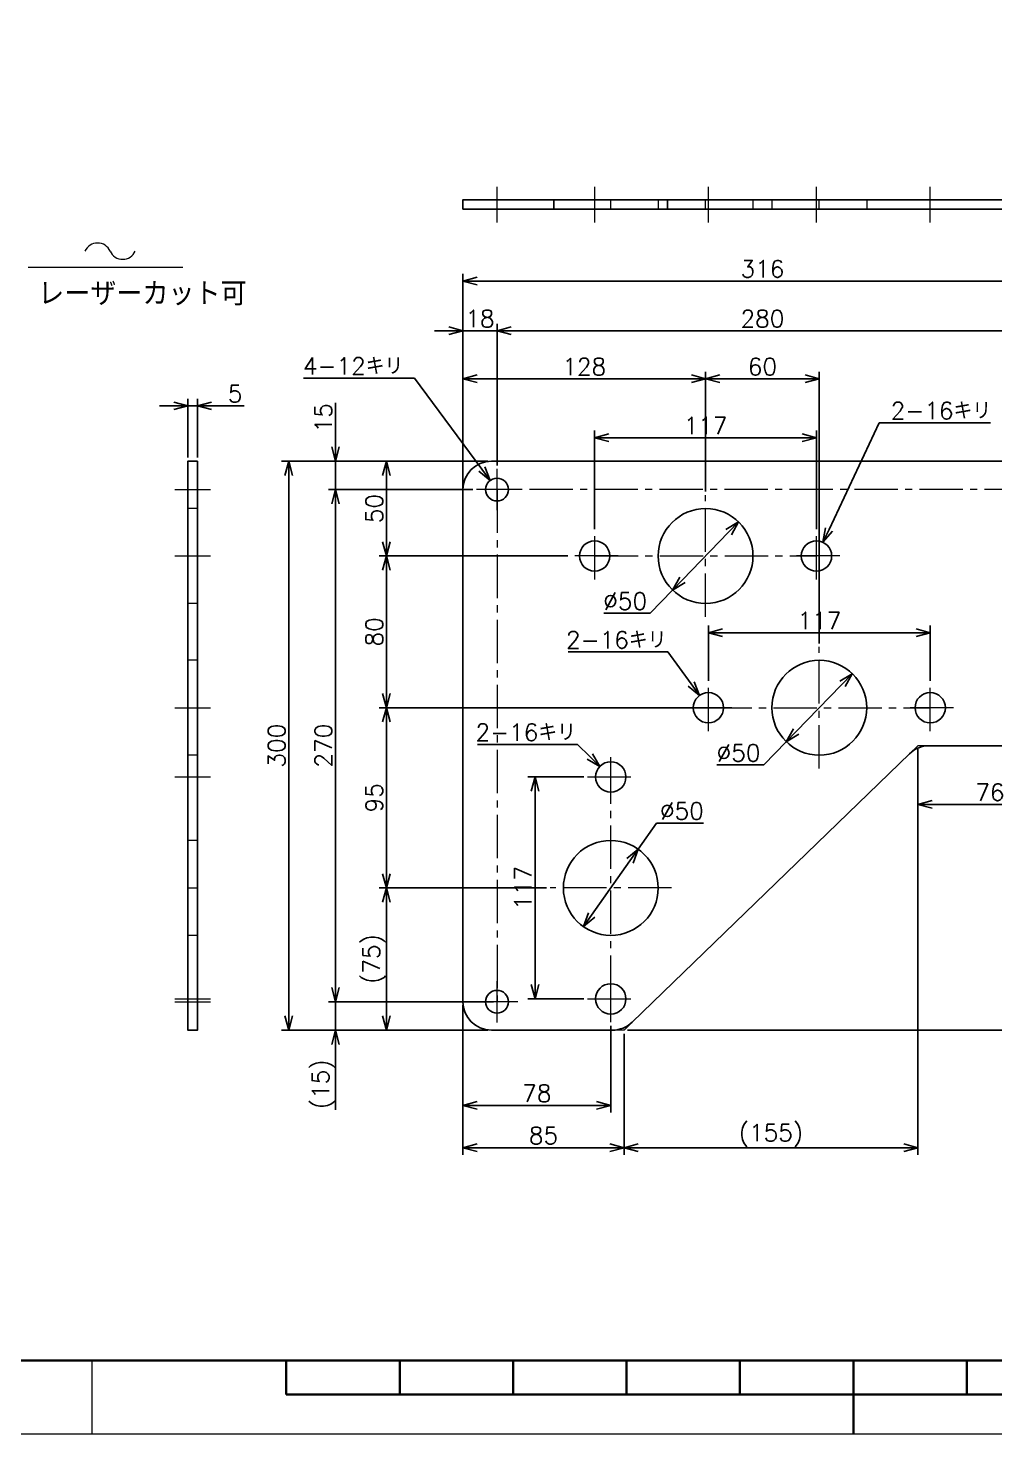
# Model space of a CAD drawing. Header units: millimetres. Extents: x 0 to 2485, y -14 to 1749.
# Drawn here: x 846 to 1356, y 0 to 741 of the extents above; entities that cross this region are included whole.
import ezdxf
from ezdxf import colors
from ezdxf.entities.mleader import LeaderData, LeaderLine
from ezdxf.enums import TextEntityAlignment as Align
from ezdxf.math import Vec2, Vec3

# ---------------------------------------------------------------- set-up
doc = ezdxf.new("R2010")
doc.units = ezdxf.units.MM
doc.header["$LTSCALE"] = 1.2
doc.header["$PDMODE"] = 99
doc.header["$PDSIZE"] = 1
doc.linetypes.add('CENTER2', pattern=[28.575, 19.05, -3.175, 3.175, -3.175])
doc.linetypes.add('HIDDEN', pattern=[9.525, 6.35, -3.175])
for name, color, linetype, lineweight in [('04_HIDDEN', 2, 'HIDDEN', 13), ('05_CENTER', 4, 'CENTER2', 13), ('08_DIM', 3, 'Continuous', 13), ('90_FRAME', 5, 'Continuous', 35)]:
    doc.layers.add(name, color=color, linetype=linetype, lineweight=lineweight)
doc.layers.add('10_DRAFT', color=8, linetype='Continuous', lineweight=0, plot=False)
doc.layers.add('91_BLANK', color=5, linetype='Continuous', lineweight=0, plot=False)
doc.styles.add('KSS_TXT', font='txt.shx', dxfattribs={"bigfont": 'extfont2.shx'})
doc.styles.get("Standard").update_dxf_attribs({"font": 'txt.shx', "bigfont": 'extfont2.shx'})
doc.dimstyles.new('KSS_DIM', dxfattribs={"dimscale": 3, "dimtxt": 3, "dimasz": 2.5, "dimexe": 1.25, "dimexo": 0.625, "dimtad": 1, "dimdsep": 46, "dimtxsty": 'KSS_TXT', "dimblk": 'OPEN30', "dimcen": 0, "dimazin": 2, "dimtfac": 0.75, "dimtmove": 0, "dimatfit": 3, "dimldrblk": 'OPEN30', "dimfxl": 1.25, "dimtolj": 1, "dimarcsym": 0})
doc.dimstyles.new('KSS_DIM$3', dxfattribs={"dimscale": 3, "dimtxt": 3, "dimasz": 2.5, "dimexe": 1.25, "dimexo": 0.625, "dimtad": 1, "dimtih": 1, "dimtoh": 1, "dimdsep": 46, "dimtxsty": 'KSS_TXT', "dimblk": 'OPEN30', "dimcen": 0, "dimazin": 2, "dimtfac": 0.75, "dimtofl": 0, "dimtmove": 0, "dimatfit": 3, "dimldrblk": 'OPEN30', "dimfxl": 1.25, "dimtolj": 1, "dimarcsym": 0})

# ---------------------------------------------------------------- blocks, each defined once
blk = doc.blocks.new('AM_BALLOON1')
at = {"transparency": 16777216}
blk.add_circle((0, 0), 5, dxfattribs=at)
blk.add_attdef('B_NUMBER', text='', height=3, dxfattribs=at).set_placement((0, 0), align=Align.MIDDLE_CENTER)
blk = doc.blocks.new('_OPEN')
at = {"color": 0, "linetype": 'ByBlock'}
for p, q in [((-1, 0.167), (0, 0)), ((0, 0), (-1, -0.167)), ((0, 0), (-1, 0))]:
    blk.add_line(p, q, dxfattribs=at)
blk = doc.blocks.new('_Open30')
at = {"color": 0, "linetype": 'ByBlock', "lineweight": -2}
for p, q in [((-1, 0.268), (0, 0)), ((0, 0), (-1, -0.268)), ((0, 0), (-1, 0))]:
    blk.add_line(p, q, dxfattribs=at)
blk = doc.blocks.new('*D220')
at = {"layer": '08_DIM', "color": 0, "lineweight": -2, "transparency": 16777216}
for p, q in [((1088.29, 512.85), (1031.04, 512.85)), ((1034.79, 470.35), (1034.79, 505.35)), ((1130.45, 462.85), (1031.04, 462.85))]:
    blk.add_line(p, q, dxfattribs=at)
at = {"layer": 'Defpoints', "color": 0, "transparency": 16777216}
for p in [(1034.79, 512.85), (1090.16, 512.85), (1132.32, 462.85)]:
    blk.add_point(p, dxfattribs=at)
at = {"layer": '08_DIM', "color": 0, "lineweight": -2, "transparency": 16777216, "xscale": 7.5, "yscale": 7.5, "zscale": 7.5}
for p, rotation in [((1034.79, 512.85), 90), ((1034.79, 462.85), 270)]:
    blk.add_blockref('_Open30', p, dxfattribs=dict(at, rotation=rotation))
at = {"layer": '08_DIM', "color": 0, "transparency": 16777216, "insert": (1028.42, 487.85), "char_height": 9, "attachment_point": 5, "rotation": 90, "style": 'KSS_TXT'}
blk.add_mtext('\\A1;50', dxfattribs=at)
blk = doc.blocks.new('*D221')
at = {"layer": '08_DIM', "color": 0, "lineweight": -2, "transparency": 16777216}
for p, q in [((1119.24, 287.85), (1031.04, 287.85)), ((1034.79, 280.35), (1034.79, 220.35)), ((1088.29, 212.85), (1031.04, 212.85))]:
    blk.add_line(p, q, dxfattribs=at)
at = {"layer": 'Defpoints', "color": 0, "transparency": 16777216}
for p in [(1121.12, 287.85), (1034.79, 212.85), (1090.16, 212.85)]:
    blk.add_point(p, dxfattribs=at)
at = {"layer": '08_DIM', "color": 0, "lineweight": -2, "transparency": 16777216, "xscale": 7.5, "yscale": 7.5, "zscale": 7.5}
for p, rotation in [((1034.79, 287.85), 90), ((1034.79, 212.85), 270)]:
    blk.add_blockref('_Open30', p, dxfattribs=dict(at, rotation=rotation))
at = {"layer": '08_DIM', "color": 0, "transparency": 16777216, "insert": (1028.41, 250.35), "char_height": 9, "attachment_point": 5, "rotation": 90, "style": 'KSS_TXT'}
blk.add_mtext('\\A1;(75)', dxfattribs=at)
blk = doc.blocks.new('*D222')
at = {"layer": '08_DIM', "color": 0, "lineweight": -2, "transparency": 16777216}
for p, q in [((1075.16, 225.97), (1075.16, 169.45)), ((1153.16, 215.13), (1153.16, 169.45)), ((1145.66, 173.2), (1082.66, 173.2))]:
    blk.add_line(p, q, dxfattribs=at)
at = {"layer": 'Defpoints', "color": 0, "transparency": 16777216}
for p in [(1075.16, 227.85), (1153.16, 217.01), (1075.16, 173.2)]:
    blk.add_point(p, dxfattribs=at)
at = {"layer": '08_DIM', "color": 0, "lineweight": -2, "transparency": 16777216, "xscale": 7.5, "yscale": 7.5, "zscale": 7.5, "rotation": 180}
blk.add_blockref('_Open30', (1075.16, 173.2), dxfattribs=at)
at = {"layer": '08_DIM', "color": 0, "lineweight": -2, "transparency": 16777216, "xscale": 7.5, "yscale": 7.5, "zscale": 7.5}
blk.add_blockref('_Open30', (1153.16, 173.2), dxfattribs=at)
at = {"layer": '08_DIM', "color": 0, "transparency": 16777216, "insert": (1114.16, 179.57), "char_height": 9, "attachment_point": 5, "style": 'KSS_TXT'}
blk.add_mtext('\\A1;78', dxfattribs=at)
blk = doc.blocks.new('*D223')
at = {"layer": '08_DIM', "color": 0, "lineweight": -2, "transparency": 16777216}
for p, q in [((1144.66, 477.06), (1144.66, 528.96)), ((1261.66, 477.06), (1261.66, 528.96)), ((1152.16, 525.21), (1254.16, 525.21))]:
    blk.add_line(p, q, dxfattribs=at)
at = {"layer": 'Defpoints', "color": 0, "transparency": 16777216}
for p in [(1261.66, 525.21), (1144.66, 475.19), (1261.66, 475.19)]:
    blk.add_point(p, dxfattribs=at)
at = {"layer": '08_DIM', "color": 0, "lineweight": -2, "transparency": 16777216, "xscale": 7.5, "yscale": 7.5, "zscale": 7.5, "rotation": 180}
blk.add_blockref('_Open30', (1144.66, 525.21), dxfattribs=at)
at = {"layer": '08_DIM', "color": 0, "lineweight": -2, "transparency": 16777216, "xscale": 7.5, "yscale": 7.5, "zscale": 7.5}
blk.add_blockref('_Open30', (1261.66, 525.21), dxfattribs=at)
at = {"layer": '08_DIM', "color": 0, "transparency": 16777216, "insert": (1203.16, 531.58), "char_height": 9, "attachment_point": 5, "style": 'KSS_TXT'}
blk.add_mtext('\\A1;117', dxfattribs=at)
blk = doc.blocks.new('*D224')
at = {"layer": '08_DIM', "color": 0, "lineweight": -2, "transparency": 16777216}
for p, q in [((1130.45, 462.85), (1031.04, 462.85)), ((1034.79, 455.35), (1034.79, 390.35)), ((1216.95, 382.85), (1031.04, 382.85))]:
    blk.add_line(p, q, dxfattribs=at)
at = {"layer": 'Defpoints', "color": 0, "transparency": 16777216}
for p in [(1132.32, 462.85), (1034.79, 382.85), (1218.82, 382.85)]:
    blk.add_point(p, dxfattribs=at)
at = {"layer": '08_DIM', "color": 0, "lineweight": -2, "transparency": 16777216, "xscale": 7.5, "yscale": 7.5, "zscale": 7.5}
for p, rotation in [((1034.79, 462.85), 90), ((1034.79, 382.85), 270)]:
    blk.add_blockref('_Open30', p, dxfattribs=dict(at, rotation=rotation))
at = {"layer": '08_DIM', "color": 0, "transparency": 16777216, "insert": (1028.42, 422.85), "char_height": 9, "attachment_point": 5, "rotation": 90, "style": 'KSS_TXT'}
blk.add_mtext('\\A1;80', dxfattribs=at)
blk = doc.blocks.new('*D225')
at = {"layer": '08_DIM', "color": 0, "lineweight": -2, "transparency": 16777216}
for p, q in [((1007.96, 520.35), (1007.96, 543.6)), ((1088.29, 512.85), (1004.21, 512.85)), ((1007.96, 497.85), (1007.96, 512.85)), ((1080.39, 497.85), (1004.21, 497.85)), ((1007.96, 490.35), (1007.96, 482.85))]:
    blk.add_line(p, q, dxfattribs=at)
at = {"layer": 'Defpoints', "color": 0, "transparency": 16777216}
for p in [(1007.96, 512.85), (1090.16, 512.85), (1082.26, 497.85)]:
    blk.add_point(p, dxfattribs=at)
at = {"layer": '08_DIM', "color": 0, "lineweight": -2, "transparency": 16777216, "xscale": 7.5, "yscale": 7.5, "zscale": 7.5}
for p, rotation in [((1007.96, 512.85), 270), ((1007.96, 497.85), 90)]:
    blk.add_blockref('_Open30', p, dxfattribs=dict(at, rotation=rotation))
at = {"layer": '08_DIM', "color": 0, "transparency": 16777216, "insert": (1001.58, 535.72), "char_height": 9, "attachment_point": 5, "rotation": 90, "style": 'KSS_TXT'}
blk.add_mtext('\\A1;15', dxfattribs=at)
blk = doc.blocks.new('*D226')
at = {"layer": '08_DIM', "color": 0, "lineweight": -2, "transparency": 16777216}
for p, q in [((1080.39, 497.85), (1004.21, 497.85)), ((1007.96, 490.35), (1007.96, 235.35)), ((1080.39, 227.85), (1004.21, 227.85))]:
    blk.add_line(p, q, dxfattribs=at)
at = {"layer": 'Defpoints', "color": 0, "transparency": 16777216}
for p in [(1082.26, 497.85), (1007.96, 227.85), (1082.26, 227.85)]:
    blk.add_point(p, dxfattribs=at)
at = {"layer": '08_DIM', "color": 0, "lineweight": -2, "transparency": 16777216, "xscale": 7.5, "yscale": 7.5, "zscale": 7.5}
for p, rotation in [((1007.96, 497.85), 90), ((1007.96, 227.85), 270)]:
    blk.add_blockref('_Open30', p, dxfattribs=dict(at, rotation=rotation))
at = {"layer": '08_DIM', "color": 0, "transparency": 16777216, "insert": (1001.58, 362.85), "char_height": 9, "attachment_point": 5, "rotation": 90, "style": 'KSS_TXT'}
blk.add_mtext('\\A1;270', dxfattribs=at)
blk = doc.blocks.new('*D227')
at = {"layer": '08_DIM', "color": 0, "lineweight": -2, "transparency": 16777216}
for p, q in [((1088.29, 512.85), (979.53, 512.85)), ((983.28, 505.35), (983.28, 220.35)), ((1088.29, 212.85), (979.53, 212.85))]:
    blk.add_line(p, q, dxfattribs=at)
at = {"layer": 'Defpoints', "color": 0, "transparency": 16777216}
for p in [(1090.16, 512.85), (983.28, 212.85), (1090.16, 212.85)]:
    blk.add_point(p, dxfattribs=at)
at = {"layer": '08_DIM', "color": 0, "lineweight": -2, "transparency": 16777216, "xscale": 7.5, "yscale": 7.5, "zscale": 7.5}
for p, rotation in [((983.28, 512.85), 90), ((983.28, 212.85), 270)]:
    blk.add_blockref('_Open30', p, dxfattribs=dict(at, rotation=rotation))
at = {"layer": '08_DIM', "color": 0, "transparency": 16777216, "insert": (976.91, 362.85), "char_height": 9, "attachment_point": 5, "rotation": 90, "style": 'KSS_TXT'}
blk.add_mtext('\\A1;300', dxfattribs=at)
blk = doc.blocks.new('*D228')
at = {"layer": '08_DIM', "color": 0, "lineweight": -2, "transparency": 16777216}
for p, q in [((1007.96, 235.35), (1007.96, 242.85)), ((1091.29, 227.85), (1004.21, 227.85)), ((1007.96, 227.85), (1007.96, 212.85)), ((1088.29, 212.85), (1004.21, 212.85)), ((1007.96, 205.35), (1007.96, 170.79))]:
    blk.add_line(p, q, dxfattribs=at)
at = {"layer": 'Defpoints', "color": 0, "transparency": 16777216}
for p in [(1093.16, 227.85), (1007.96, 212.85), (1090.16, 212.85)]:
    blk.add_point(p, dxfattribs=at)
at = {"layer": '08_DIM', "color": 0, "lineweight": -2, "transparency": 16777216, "xscale": 7.5, "yscale": 7.5, "zscale": 7.5}
for p, rotation in [((1007.96, 227.85), 270), ((1007.96, 212.85), 90)]:
    blk.add_blockref('_Open30', p, dxfattribs=dict(at, rotation=rotation))
at = {"layer": '08_DIM', "color": 0, "transparency": 16777216, "insert": (1001.57, 184.32), "char_height": 9, "attachment_point": 5, "rotation": 90, "style": 'KSS_TXT'}
blk.add_mtext('\\A1;(15)', dxfattribs=at)
blk = doc.blocks.new('*D229')
at = {"layer": '08_DIM', "color": 0, "lineweight": -2, "transparency": 16777216}
for p, q in [((1075.16, 496.77), (1075.16, 560.03)), ((1195.66, 556.28), (1082.66, 556.28)), ((1203.16, 496.77), (1203.16, 560.03))]:
    blk.add_line(p, q, dxfattribs=at)
at = {"layer": 'Defpoints', "color": 0, "transparency": 16777216}
for p in [(1075.16, 556.28), (1075.16, 494.89), (1203.16, 494.89)]:
    blk.add_point(p, dxfattribs=at)
at = {"layer": '08_DIM', "color": 0, "lineweight": -2, "transparency": 16777216, "xscale": 7.5, "yscale": 7.5, "zscale": 7.5, "rotation": 180}
blk.add_blockref('_Open30', (1075.16, 556.28), dxfattribs=at)
at = {"layer": '08_DIM', "color": 0, "lineweight": -2, "transparency": 16777216, "xscale": 7.5, "yscale": 7.5, "zscale": 7.5}
blk.add_blockref('_Open30', (1203.16, 556.28), dxfattribs=at)
at = {"layer": '08_DIM', "color": 0, "transparency": 16777216, "insert": (1139.16, 562.65), "char_height": 9, "attachment_point": 5, "style": 'KSS_TXT'}
blk.add_mtext('\\A1;128', dxfattribs=at)
blk = doc.blocks.new('*D230')
at = {"layer": '08_DIM', "color": 0, "lineweight": -2, "transparency": 16777216}
for p, q in [((1203.16, 496.77), (1203.16, 560.03)), ((1210.66, 556.28), (1255.66, 556.28)), ((1263.16, 416.77), (1263.16, 560.03))]:
    blk.add_line(p, q, dxfattribs=at)
at = {"layer": 'Defpoints', "color": 0, "transparency": 16777216}
for p in [(1263.16, 556.28), (1203.16, 494.89), (1263.16, 414.89)]:
    blk.add_point(p, dxfattribs=at)
at = {"layer": '08_DIM', "color": 0, "lineweight": -2, "transparency": 16777216, "xscale": 7.5, "yscale": 7.5, "zscale": 7.5, "rotation": 180}
blk.add_blockref('_Open30', (1203.16, 556.28), dxfattribs=at)
at = {"layer": '08_DIM', "color": 0, "lineweight": -2, "transparency": 16777216, "xscale": 7.5, "yscale": 7.5, "zscale": 7.5}
blk.add_blockref('_Open30', (1263.16, 556.28), dxfattribs=at)
at = {"layer": '08_DIM', "color": 0, "transparency": 16777216, "insert": (1233.16, 562.65), "char_height": 9, "attachment_point": 5, "style": 'KSS_TXT'}
blk.add_mtext('\\A1;60', dxfattribs=at)
blk = doc.blocks.new('*D231')
at = {"layer": '08_DIM', "color": 0, "lineweight": -2, "transparency": 16777216}
for p, q in [((1067.66, 581.59), (1060.16, 581.59)), ((1075.16, 499.72), (1075.16, 585.34)), ((1093.16, 581.59), (1075.16, 581.59)), ((1093.16, 510.63), (1093.16, 585.34)), ((1100.66, 581.59), (1108.16, 581.59))]:
    blk.add_line(p, q, dxfattribs=at)
at = {"layer": 'Defpoints', "color": 0, "transparency": 16777216}
for p in [(1075.16, 581.59), (1093.16, 508.75), (1075.16, 497.85)]:
    blk.add_point(p, dxfattribs=at)
at = {"layer": '08_DIM', "color": 0, "lineweight": -2, "transparency": 16777216, "xscale": 7.5, "yscale": 7.5, "zscale": 7.5}
blk.add_blockref('_Open30', (1075.16, 581.59), dxfattribs=at)
at = {"layer": '08_DIM', "color": 0, "lineweight": -2, "transparency": 16777216, "xscale": 7.5, "yscale": 7.5, "zscale": 7.5, "rotation": 180}
blk.add_blockref('_Open30', (1093.16, 581.59), dxfattribs=at)
at = {"layer": '08_DIM', "color": 0, "transparency": 16777216, "insert": (1084.16, 587.96), "char_height": 9, "attachment_point": 5, "style": 'KSS_TXT'}
blk.add_mtext('\\A1;18', dxfattribs=at)
blk = doc.blocks.new('*D232')
at = {"layer": '08_DIM', "color": 0, "lineweight": -2, "transparency": 16777216}
for p, q in [((1075.16, 499.72), (1075.16, 611.58)), ((1082.66, 607.83), (1383.66, 607.83)), ((1391.16, 499.72), (1391.16, 611.58))]:
    blk.add_line(p, q, dxfattribs=at)
at = {"layer": 'Defpoints', "color": 0, "transparency": 16777216}
for p in [(1391.16, 607.83), (1075.16, 497.85), (1391.16, 497.85)]:
    blk.add_point(p, dxfattribs=at)
at = {"layer": '08_DIM', "color": 0, "lineweight": -2, "transparency": 16777216, "xscale": 7.5, "yscale": 7.5, "zscale": 7.5, "rotation": 180}
blk.add_blockref('_Open30', (1075.16, 607.83), dxfattribs=at)
at = {"layer": '08_DIM', "color": 0, "lineweight": -2, "transparency": 16777216, "xscale": 7.5, "yscale": 7.5, "zscale": 7.5}
blk.add_blockref('_Open30', (1391.16, 607.83), dxfattribs=at)
at = {"layer": '08_DIM', "color": 0, "transparency": 16777216, "insert": (1233.16, 614.2), "char_height": 9, "attachment_point": 5, "style": 'KSS_TXT'}
blk.add_mtext('\\A1;316', dxfattribs=at)
blk = doc.blocks.new('*D233')
at = {"layer": '08_DIM', "color": 0, "lineweight": -2, "transparency": 16777216}
for p, q in [((1093.16, 510.63), (1093.16, 585.34)), ((1100.66, 581.59), (1365.66, 581.59)), ((1373.16, 510.63), (1373.16, 585.34))]:
    blk.add_line(p, q, dxfattribs=at)
at = {"layer": 'Defpoints', "color": 0, "transparency": 16777216}
for p in [(1373.16, 581.59), (1093.16, 508.75), (1373.16, 508.75)]:
    blk.add_point(p, dxfattribs=at)
at = {"layer": '08_DIM', "color": 0, "lineweight": -2, "transparency": 16777216, "xscale": 7.5, "yscale": 7.5, "zscale": 7.5, "rotation": 180}
blk.add_blockref('_Open30', (1093.16, 581.59), dxfattribs=at)
at = {"layer": '08_DIM', "color": 0, "lineweight": -2, "transparency": 16777216, "xscale": 7.5, "yscale": 7.5, "zscale": 7.5}
blk.add_blockref('_Open30', (1373.16, 581.59), dxfattribs=at)
at = {"layer": '08_DIM', "color": 0, "transparency": 16777216, "insert": (1233.16, 587.96), "char_height": 9, "attachment_point": 5, "style": 'KSS_TXT'}
blk.add_mtext('\\A1;280', dxfattribs=at)
blk = doc.blocks.new('*D235')
at = {"layer": '08_DIM', "color": 0, "lineweight": -2, "transparency": 16777216}
for p, q in [((922.62, 542.02), (915.12, 542.02)), ((930.12, 514.72), (930.12, 545.77)), ((930.12, 542.02), (935.12, 542.02)), ((935.12, 514.72), (935.12, 545.77)), ((942.62, 542.02), (959.87, 542.02))]:
    blk.add_line(p, q, dxfattribs=at)
at = {"layer": 'Defpoints', "color": 0, "transparency": 16777216}
for p in [(935.12, 542.02), (930.12, 512.85), (935.12, 512.85)]:
    blk.add_point(p, dxfattribs=at)
at = {"layer": '08_DIM', "color": 0, "lineweight": -2, "transparency": 16777216, "xscale": 7.5, "yscale": 7.5, "zscale": 7.5}
blk.add_blockref('_Open30', (930.12, 542.02), dxfattribs=at)
at = {"layer": '08_DIM', "color": 0, "lineweight": -2, "transparency": 16777216, "xscale": 7.5, "yscale": 7.5, "zscale": 7.5, "rotation": 180}
blk.add_blockref('_Open30', (935.12, 542.02), dxfattribs=at)
at = {"layer": '08_DIM', "color": 0, "transparency": 16777216, "insert": (954.99, 548.4), "char_height": 9, "attachment_point": 5, "style": 'KSS_TXT'}
blk.add_mtext('\\A1;5', dxfattribs=at)
blk = doc.blocks.new('*D238')
at = {"layer": '08_DIM', "color": 0, "lineweight": -2, "transparency": 16777216}
for p, q in [((1391.16, 375.97), (1391.16, 328.16)), ((1315.16, 360.97), (1315.16, 328.16)), ((1322.66, 331.91), (1383.66, 331.91))]:
    blk.add_line(p, q, dxfattribs=at)
at = {"layer": 'Defpoints', "color": 0, "transparency": 16777216}
for p in [(1391.16, 377.85), (1315.16, 362.85), (1391.16, 331.91)]:
    blk.add_point(p, dxfattribs=at)
at = {"layer": '08_DIM', "color": 0, "lineweight": -2, "transparency": 16777216, "xscale": 7.5, "yscale": 7.5, "zscale": 7.5, "rotation": 180}
blk.add_blockref('_Open30', (1315.16, 331.91), dxfattribs=at)
at = {"layer": '08_DIM', "color": 0, "lineweight": -2, "transparency": 16777216, "xscale": 7.5, "yscale": 7.5, "zscale": 7.5}
blk.add_blockref('_Open30', (1391.16, 331.91), dxfattribs=at)
at = {"layer": '08_DIM', "color": 0, "transparency": 16777216, "insert": (1353.16, 338.28), "char_height": 9, "attachment_point": 5, "style": 'KSS_TXT'}
blk.add_mtext('\\A1;76', dxfattribs=at)
blk = doc.blocks.new('*D239')
at = {"layer": '08_DIM', "color": 0, "lineweight": -2, "transparency": 16777216}
for p, q in [((1075.16, 225.97), (1075.16, 147.15)), ((1160.16, 210.97), (1160.16, 147.15)), ((1152.66, 150.9), (1082.66, 150.9))]:
    blk.add_line(p, q, dxfattribs=at)
at = {"layer": 'Defpoints', "color": 0, "transparency": 16777216}
for p in [(1075.16, 227.85), (1160.16, 212.85), (1075.16, 150.9)]:
    blk.add_point(p, dxfattribs=at)
at = {"layer": '08_DIM', "color": 0, "lineweight": -2, "transparency": 16777216, "xscale": 7.5, "yscale": 7.5, "zscale": 7.5, "rotation": 180}
blk.add_blockref('_Open30', (1075.16, 150.9), dxfattribs=at)
at = {"layer": '08_DIM', "color": 0, "lineweight": -2, "transparency": 16777216, "xscale": 7.5, "yscale": 7.5, "zscale": 7.5}
blk.add_blockref('_Open30', (1160.16, 150.9), dxfattribs=at)
at = {"layer": '08_DIM', "color": 0, "transparency": 16777216, "insert": (1117.66, 157.28), "char_height": 9, "attachment_point": 5, "style": 'KSS_TXT'}
blk.add_mtext('\\A1;85', dxfattribs=at)
blk = doc.blocks.new('*D240')
at = {"layer": '08_DIM', "color": 0, "lineweight": -2, "transparency": 16777216}
for p, q in [((1378.04, 362.85), (1449.93, 362.85)), ((1446.18, 220.35), (1446.18, 355.35)), ((1162.04, 212.85), (1449.93, 212.85))]:
    blk.add_line(p, q, dxfattribs=at)
at = {"layer": 'Defpoints', "color": 0, "transparency": 16777216}
for p in [(1376.16, 362.85), (1446.18, 362.85), (1160.16, 212.85)]:
    blk.add_point(p, dxfattribs=at)
at = {"layer": '08_DIM', "color": 0, "lineweight": -2, "transparency": 16777216, "xscale": 7.5, "yscale": 7.5, "zscale": 7.5}
for p, rotation in [((1446.18, 362.85), 90), ((1446.18, 212.85), 270)]:
    blk.add_blockref('_Open30', p, dxfattribs=dict(at, rotation=rotation))
at = {"layer": '08_DIM', "color": 0, "transparency": 16777216, "insert": (1439.79, 287.85), "char_height": 9, "attachment_point": 5, "rotation": 90, "style": 'KSS_TXT'}
blk.add_mtext('\\A1;(150)', dxfattribs=at)
blk = doc.blocks.new('*D241')
at = {"layer": '08_DIM', "color": 0, "lineweight": -2, "transparency": 16777216}
for p, q in [((1315.16, 360.97), (1315.16, 147.15)), ((1160.16, 210.97), (1160.16, 147.15)), ((1167.66, 150.9), (1307.66, 150.9))]:
    blk.add_line(p, q, dxfattribs=at)
at = {"layer": 'Defpoints', "color": 0, "transparency": 16777216}
for p in [(1315.16, 362.85), (1160.16, 212.85), (1315.16, 150.9)]:
    blk.add_point(p, dxfattribs=at)
at = {"layer": '08_DIM', "color": 0, "lineweight": -2, "transparency": 16777216, "xscale": 7.5, "yscale": 7.5, "zscale": 7.5, "rotation": 180}
blk.add_blockref('_Open30', (1160.16, 150.9), dxfattribs=at)
at = {"layer": '08_DIM', "color": 0, "lineweight": -2, "transparency": 16777216, "xscale": 7.5, "yscale": 7.5, "zscale": 7.5}
blk.add_blockref('_Open30', (1315.16, 150.9), dxfattribs=at)
at = {"layer": '08_DIM', "color": 0, "transparency": 16777216, "insert": (1237.66, 157.29), "char_height": 9, "attachment_point": 5, "style": 'KSS_TXT'}
blk.add_mtext('\\A1;(155)', dxfattribs=at)
blk = doc.blocks.new('p1ba05')
for centre, start, end in [((-2.95, 0.29), 24.2276, 155.5758), ((0, 1.62), 204.2276, 335.5758)]:
    blk.add_arc(centre, 1.62, start, end)
blk = doc.blocks.new('*D257')
at = {"layer": '08_DIM', "color": 0, "lineweight": -2, "transparency": 16777216}
for p, q in [((991.13, 556.61), (1049.71, 556.61)), ((1049.71, 556.61), (1085.14, 508.7))]:
    blk.add_line(p, q, dxfattribs=at)
at = {"layer": 'Defpoints', "color": 0, "transparency": 16777216}
for p in [(1089.6, 502.67), (1096.73, 493.03)]:
    blk.add_point(p, dxfattribs=at)
at = {"layer": '08_DIM', "color": 0, "lineweight": -2, "transparency": 16777216, "xscale": 7.5, "yscale": 7.5, "zscale": 7.5, "rotation": 306.4883638608415}
blk.add_blockref('_Open30', (1089.6, 502.67), dxfattribs=at)
at = {"layer": '08_DIM', "color": 0, "transparency": 16777216, "insert": (1017.23, 562.98), "char_height": 9, "attachment_point": 5, "style": 'KSS_TXT'}
blk.add_mtext('\\A1;4-12キリ', dxfattribs=at)
blk = doc.blocks.new('*D258')
at = {"layer": '08_DIM', "color": 0, "lineweight": -2, "transparency": 16777216}
for p, q in [((1294.81, 533.09), (1268.28, 476.87)), ((1353.39, 533.09), (1294.81, 533.09))]:
    blk.add_line(p, q, dxfattribs=at)
at = {"layer": 'Defpoints', "color": 0, "transparency": 16777216}
for p in [(1265.08, 470.08), (1258.25, 455.61)]:
    blk.add_point(p, dxfattribs=at)
at = {"layer": '08_DIM', "color": 0, "lineweight": -2, "transparency": 16777216, "xscale": 7.5, "yscale": 7.5, "zscale": 7.5, "rotation": 244.738147369512}
blk.add_blockref('_Open30', (1265.08, 470.08), dxfattribs=at)
at = {"layer": '08_DIM', "color": 0, "transparency": 16777216, "insert": (1327.29, 539.47), "char_height": 9, "attachment_point": 5, "style": 'KSS_TXT'}
blk.add_mtext('\\A1;2-16キリ', dxfattribs=at)
blk = doc.blocks.new('*D259')
at = {"layer": '08_DIM', "color": 0, "lineweight": -2, "transparency": 16777216}
for p, q in [((1215.34, 475.41), (1190.98, 450.28)), ((1185.76, 444.9), (1173.9, 432.66)), ((1173.9, 432.66), (1149.52, 432.66))]:
    blk.add_line(p, q, dxfattribs=at)
at = {"layer": 'Defpoints', "color": 0, "transparency": 16777216}
for p in [(1220.56, 480.8), (1185.76, 444.9)]:
    blk.add_point(p, dxfattribs=at)
at = {"layer": '08_DIM', "color": 0, "lineweight": -2, "transparency": 16777216, "xscale": 7.5, "yscale": 7.5, "zscale": 7.5}
for p, rotation in [((1220.56, 480.8), 45.89229742514308), ((1185.76, 444.9), 225.8922974251431)]:
    blk.add_blockref('_Open30', p, dxfattribs=dict(at, rotation=rotation))
at = {"layer": '08_DIM', "color": 0, "transparency": 16777216, "insert": (1160.77, 439.03), "char_height": 9, "attachment_point": 5, "style": 'KSS_TXT'}
blk.add_mtext('\\A1;%%C50', dxfattribs=at)
blk = doc.blocks.new('*D262')
at = {"layer": '08_DIM', "color": 0, "lineweight": -2, "transparency": 16777216}
for p, q in [((1216.95, 382.85), (1031.04, 382.85)), ((1034.79, 295.35), (1034.79, 375.35)), ((1119.24, 287.85), (1031.04, 287.85))]:
    blk.add_line(p, q, dxfattribs=at)
at = {"layer": 'Defpoints', "color": 0, "transparency": 16777216}
for p in [(1034.79, 382.85), (1218.82, 382.85), (1121.12, 287.85)]:
    blk.add_point(p, dxfattribs=at)
at = {"layer": '08_DIM', "color": 0, "lineweight": -2, "transparency": 16777216, "xscale": 7.5, "yscale": 7.5, "zscale": 7.5}
for p, rotation in [((1034.79, 382.85), 90), ((1034.79, 287.85), 270)]:
    blk.add_blockref('_Open30', p, dxfattribs=dict(at, rotation=rotation))
at = {"layer": '08_DIM', "color": 0, "transparency": 16777216, "insert": (1028.41, 335.35), "char_height": 9, "attachment_point": 5, "rotation": 90, "style": 'KSS_TXT'}
blk.add_mtext('\\A1;95', dxfattribs=at)
blk = doc.blocks.new('*D266')
at = {"layer": '08_DIM', "color": 0, "lineweight": -2, "transparency": 16777216}
for p, q in [((1204.66, 397.07), (1204.66, 426.16)), ((1321.66, 397.07), (1321.66, 426.16)), ((1212.16, 422.41), (1314.16, 422.41))]:
    blk.add_line(p, q, dxfattribs=at)
at = {"layer": 'Defpoints', "color": 0, "transparency": 16777216}
for p in [(1321.66, 422.41), (1204.66, 395.19), (1321.66, 395.19)]:
    blk.add_point(p, dxfattribs=at)
at = {"layer": '08_DIM', "color": 0, "lineweight": -2, "transparency": 16777216, "xscale": 7.5, "yscale": 7.5, "zscale": 7.5, "rotation": 180}
blk.add_blockref('_Open30', (1204.66, 422.41), dxfattribs=at)
at = {"layer": '08_DIM', "color": 0, "lineweight": -2, "transparency": 16777216, "xscale": 7.5, "yscale": 7.5, "zscale": 7.5}
blk.add_blockref('_Open30', (1321.66, 422.41), dxfattribs=at)
at = {"layer": '08_DIM', "color": 0, "transparency": 16777216, "insert": (1263.16, 428.79), "char_height": 9, "attachment_point": 5, "style": 'KSS_TXT'}
blk.add_mtext('\\A1;117', dxfattribs=at)
blk = doc.blocks.new('*D267')
at = {"layer": '08_DIM', "color": 0, "lineweight": -2, "transparency": 16777216}
for p, q in [((1280.56, 400.8), (1250.98, 370.28)), ((1233.9, 352.66), (1245.76, 364.9)), ((1209.09, 352.66), (1233.9, 352.66))]:
    blk.add_line(p, q, dxfattribs=at)
at = {"layer": 'Defpoints', "color": 0, "transparency": 16777216}
for p in [(1280.56, 400.8), (1245.76, 364.9)]:
    blk.add_point(p, dxfattribs=at)
at = {"layer": '08_DIM', "color": 0, "lineweight": -2, "transparency": 16777216, "xscale": 7.5, "yscale": 7.5, "zscale": 7.5}
for p, rotation in [((1280.56, 400.8), 45.89229742514332), ((1245.76, 364.9), 225.8922974251433)]:
    blk.add_blockref('_Open30', p, dxfattribs=dict(at, rotation=rotation))
at = {"layer": '08_DIM', "color": 0, "transparency": 16777216, "insert": (1220.56, 359.04), "char_height": 9, "attachment_point": 5, "style": 'KSS_TXT'}
blk.add_mtext('\\A1;%%C50', dxfattribs=at)
blk = doc.blocks.new('*D268')
at = {"layer": '08_DIM', "color": 0, "lineweight": -2, "transparency": 16777216}
for p, q in [((1130.65, 412.25), (1183.29, 412.25)), ((1183.29, 412.25), (1195.55, 395.39))]:
    blk.add_line(p, q, dxfattribs=at)
at = {"layer": 'Defpoints', "color": 0, "transparency": 16777216}
for p in [(1199.96, 389.32), (1209.37, 376.38)]:
    blk.add_point(p, dxfattribs=at)
at = {"layer": '08_DIM', "color": 0, "lineweight": -2, "transparency": 16777216, "xscale": 7.5, "yscale": 7.5, "zscale": 7.5, "rotation": 306.0212765990494}
blk.add_blockref('_Open30', (1199.96, 389.32), dxfattribs=at)
at = {"layer": '08_DIM', "color": 0, "transparency": 16777216, "insert": (1156.03, 418.62), "char_height": 9, "attachment_point": 5, "style": 'KSS_TXT'}
blk.add_mtext('\\A1;2-16キリ', dxfattribs=at)
blk = doc.blocks.new('*D270')
at = {"layer": '08_DIM', "color": 0, "lineweight": -2, "transparency": 16777216}
for p, q in [((1138.95, 346.35), (1109.48, 346.35)), ((1113.23, 236.85), (1113.23, 338.85)), ((1138.95, 229.35), (1109.48, 229.35))]:
    blk.add_line(p, q, dxfattribs=at)
at = {"layer": 'Defpoints', "color": 0, "transparency": 16777216}
for p in [(1113.23, 346.35), (1140.82, 346.35), (1140.82, 229.35)]:
    blk.add_point(p, dxfattribs=at)
at = {"layer": '08_DIM', "color": 0, "lineweight": -2, "transparency": 16777216, "xscale": 7.5, "yscale": 7.5, "zscale": 7.5}
for p, rotation in [((1113.23, 346.35), 90), ((1113.23, 229.35), 270)]:
    blk.add_blockref('_Open30', p, dxfattribs=dict(at, rotation=rotation))
at = {"layer": '08_DIM', "color": 0, "transparency": 16777216, "insert": (1106.86, 287.85), "char_height": 9, "attachment_point": 5, "rotation": 90, "style": 'KSS_TXT'}
blk.add_mtext('\\A1;117', dxfattribs=at)
blk = doc.blocks.new('*D271')
at = {"layer": '08_DIM', "color": 0, "lineweight": -2, "transparency": 16777216}
for p, q in [((1082.9, 363.52), (1135.54, 363.52)), ((1135.54, 363.52), (1142.06, 357.16))]:
    blk.add_line(p, q, dxfattribs=at)
at = {"layer": 'Defpoints', "color": 0, "transparency": 16777216}
for p in [(1147.43, 351.93), (1158.9, 340.77)]:
    blk.add_point(p, dxfattribs=at)
at = {"layer": '08_DIM', "color": 0, "lineweight": -2, "transparency": 16777216, "xscale": 7.5, "yscale": 7.5, "zscale": 7.5, "rotation": 315.7591804587654}
blk.add_blockref('_Open30', (1147.43, 351.93), dxfattribs=at)
at = {"layer": '08_DIM', "color": 0, "transparency": 16777216, "insert": (1108.28, 369.89), "char_height": 9, "attachment_point": 5, "style": 'KSS_TXT'}
blk.add_mtext('\\A1;2-16キリ', dxfattribs=at)
blk = doc.blocks.new('*D272')
at = {"layer": '08_DIM', "color": 0, "lineweight": -2, "transparency": 16777216}
for p, q in [((1177.34, 322.04), (1167.6, 308.26)), ((1202.15, 322.04), (1177.34, 322.04)), ((1138.73, 267.44), (1163.27, 302.14))]:
    blk.add_line(p, q, dxfattribs=at)
at = {"layer": 'Defpoints', "color": 0, "transparency": 16777216}
for p in [(1167.6, 308.26), (1138.73, 267.44)]:
    blk.add_point(p, dxfattribs=at)
at = {"layer": '08_DIM', "color": 0, "lineweight": -2, "transparency": 16777216, "xscale": 7.5, "yscale": 7.5, "zscale": 7.5}
for p, rotation in [((1167.6, 308.26), 54.74075644197769), ((1138.73, 267.44), 234.7407564419777)]:
    blk.add_blockref('_Open30', p, dxfattribs=dict(at, rotation=rotation))
at = {"layer": '08_DIM', "color": 0, "transparency": 16777216, "insert": (1190.68, 328.42), "char_height": 9, "attachment_point": 5, "style": 'KSS_TXT'}
blk.add_mtext('\\A1;%%C50', dxfattribs=at)

msp = doc.modelspace()

# ---------------------------------------------------------------- linework, layer by layer
for p, q in [((1123.164, 650.655), (1123.164, 645.655)), ((1183.164, 650.655), (1183.164, 645.655)), ((1310.802, 358.628), (1164.526, 217.07))]:
    msp.add_line(p, q)
at = {"color": 0}
for p, q in [((1090.164, 512.849), (1376.164, 512.849)), ((1075.164, 227.849), (1075.164, 497.849)), ((1376.164, 362.849), (1320.49, 362.849)), ((1154.094, 212.849), (1090.164, 212.849))]:
    msp.add_line(p, q, dxfattribs=at)
for points in [[(1075.164, 645.655), (1391.164, 645.655), (1391.164, 650.655), (1075.164, 650.655)], [(935.116, 512.849), (930.116, 512.849), (930.116, 212.849), (935.116, 212.849)]]:
    msp.add_lwpolyline(points, close=True, dxfattribs=at)
for centre, radius in [((1093.164, 497.849), 6), ((1203.164, 462.848), 25), ((1144.664, 462.848), 8), ((1261.664, 462.848), 8), ((1263.164, 382.849), 25), ((1204.664, 382.849), 8), ((1321.664, 382.849), 8), ((1093.164, 227.849), 6)]:
    msp.add_circle(centre, radius, dxfattribs=at)
for centre, radius in [((1153.164, 346.349), 8), ((1153.164, 287.849), 25), ((1153.164, 229.349), 8)]:
    msp.add_circle(centre, radius)
for centre, start, end in [((1090.164, 497.849), 90, 180), ((1090.164, 227.849), 180, 270)]:
    msp.add_arc(centre, 15, start, end, dxfattribs=at)
for centre, start, end in [((1321.234, 347.849), 90, 134.060809), ((1154.094, 227.849), 270, 314.060809)]:
    msp.add_arc(centre, 15, start, end)
at = {"layer": '04_HIDDEN'}
for p, q in [((1178.164, 650.655), (1178.164, 645.655)), ((1228.164, 650.655), (1228.164, 645.655)), ((1238.164, 650.655), (1238.164, 645.655)), ((1288.164, 650.655), (1288.164, 645.655)), ((935.116, 487.849), (930.116, 487.849)), ((935.116, 437.849), (930.116, 437.849)), ((935.116, 407.849), (930.116, 407.849)), ((935.116, 357.849), (930.116, 357.849)), ((935.116, 312.849), (930.116, 312.849)), ((935.116, 262.849), (930.116, 262.849))]:
    msp.add_line(p, q, dxfattribs=at)
at = {"layer": '05_CENTER'}
for p, q in [((1093.164, 638.719), (1093.164, 657.488)), ((1144.664, 638.719), (1144.664, 657.488)), ((1204.664, 638.719), (1204.664, 657.488)), ((1261.664, 638.719), (1261.664, 657.488)), ((1321.664, 638.719), (1321.664, 657.488)), ((1093.164, 486.947), (1093.164, 508.751)), ((923.18, 497.849), (941.949, 497.849)), ((1104.066, 497.849), (1082.262, 497.849)), ((1373.164, 497.849), (1093.164, 497.849)), ((1093.164, 497.849), (1093.164, 227.849)), ((1203.164, 430.804), (1203.164, 494.893)), ((1144.664, 450.507), (1144.664, 475.189)), ((1261.664, 450.507), (1261.664, 475.189)), ((923.18, 462.849), (941.949, 462.849)), ((1157.005, 462.848), (1132.323, 462.848)), ((1144.664, 462.848), (1261.664, 462.848)), ((1274.005, 462.848), (1249.323, 462.848)), ((1263.164, 350.804), (1263.164, 414.894)), ((1204.664, 370.508), (1204.664, 395.19)), ((1321.664, 370.508), (1321.664, 395.19)), ((923.232, 382.849), (942.001, 382.849)), ((1217.005, 382.849), (1192.323, 382.849)), ((1204.664, 382.849), (1321.664, 382.849)), ((1334.005, 382.849), (1309.323, 382.849)), ((1153.164, 334.008), (1153.164, 358.69)), ((923.18, 346.349), (941.949, 346.349)), ((1140.823, 346.349), (1165.505, 346.349)), ((1153.164, 229.349), (1153.164, 346.349)), ((1185.209, 287.849), (1121.119, 287.849)), ((1093.164, 216.947), (1093.164, 238.751)), ((1153.164, 217.008), (1153.164, 241.69)), ((923.18, 229.349), (941.949, 229.349)), ((923.18, 227.849), (941.949, 227.849)), ((1104.066, 227.849), (1082.262, 227.849)), ((1140.823, 229.349), (1165.505, 229.349))]:
    msp.add_line(p, q, dxfattribs=at)
at = {"layer": '08_DIM'}
for p, q in [((845.828, 615.159), (927.476, 615.159)), ((1315.164, 362.849), (1310.802, 358.628)), ((1321.234, 362.849), (1315.164, 362.849)), ((1164.526, 217.07), (1160.164, 212.849)), ((1160.164, 212.849), (1154.094, 212.849))]:
    msp.add_line(p, q, dxfattribs=at)
at = {"layer": '10_DRAFT'}
for p, q in [((1153.164, 645.655), (1153.164, 650.655)), ((1203.164, 645.655), (1203.164, 650.655)), ((1263.164, 645.655), (1263.164, 650.655)), ((930.116, 462.849), (935.116, 462.849)), ((930.116, 382.849), (935.116, 382.849)), ((930.116, 287.849), (935.116, 287.849))]:
    msp.add_line(p, q, dxfattribs=at)
at = {"layer": '90_FRAME', "color": 4, "lineweight": 13}
msp.add_line((879.527, 0), (879.527, 38.712), dxfattribs=at)
at = {"layer": '90_FRAME'}
for p, q in [((982.006, 20.765), (982.006, 38.712)), ((1041.83, 20.765), (1041.83, 38.712)), ((1101.654, 20.765), (1101.654, 38.712)), ((1161.479, 20.765), (1161.479, 38.712)), ((1221.303, 20.765), (1221.303, 38.712)), ((1281.127, 0), (1281.127, 38.712)), ((1340.952, 20.765), (1340.952, 38.712)), ((982.006, 20.765), (1580.249, 20.765))]:
    msp.add_line(p, q, dxfattribs=at)
msp.add_lwpolyline([(116.538, 38.712), (2445.717, 38.712), (2445.717, 1703.874), (116.538, 1703.874)], close=True, dxfattribs=at)
at = {"layer": '91_BLANK'}
msp.add_lwpolyline([(0, 0), (2484.603, 0), (2484.603, 1748.759), (0, 1748.759)], close=True, dxfattribs=at)

# ---------------------------------------------------------------- block references
at = {"layer": '08_DIM', "xscale": 4.5, "yscale": 4.5, "zscale": 4.5}
msp.add_blockref('p1ba05', (895.717, 619.262), dxfattribs=at)

# ---------------------------------------------------------------- texts
at = {"layer": '08_DIM', "style": 'KSS_TXT'}
msp.add_text('レーザーカット可', height=12.5, dxfattribs=at).set_placement((851.099, 594.902))

# ---------------------------------------------------------------- dimensions: what is measured, and where the dimension line sits
at = {"layer": '08_DIM'}
for base, p1, p2, picture, middle in [((1391.164, 607.825), (1075.164, 497.849), (1391.164, 497.849), '*D232', (1233.164, 614.2)), ((1075.164, 581.59), (1093.164, 508.751), (1075.164, 497.849), '*D231', (1084.164, 587.965)), ((1373.164, 581.59), (1093.164, 508.751), (1373.164, 508.751), '*D233', (1233.164, 587.965)), ((1075.164, 556.279), (1203.164, 494.893), (1075.164, 494.893), '*D229', (1139.164, 562.654)), ((1263.164, 556.279), (1203.164, 494.893), (1263.164, 414.894), '*D230', (1233.164, 562.654)), ((935.116, 542.025), (930.116, 512.849), (935.116, 512.849), '*D235', (954.991, 548.4)), ((1261.664, 525.21), (1144.664, 475.189), (1261.664, 475.189), '*D223', (1203.164, 531.585)), ((1321.664, 422.413), (1204.664, 395.19), (1321.664, 395.19), '*D266', (1263.164, 428.788)), ((1391.164, 331.908), (1315.164, 362.849), (1391.164, 377.849), '*D238', (1353.164, 338.283)), ((1075.164, 173.199), (1153.164, 217.008), (1075.164, 227.849), '*D222', (1114.164, 179.574)), ((1075.164, 150.902), (1160.164, 212.849), (1075.164, 227.849), '*D239', (1117.664, 157.283))]:
    dim = msp.add_linear_dim(base=base, p1=p1, p2=p2, dimstyle='KSS_DIM', override={"dimarcsym": 1}, dxfattribs=at)
    dim.commit()
    dim.dimension.update_dxf_attribs({"geometry": picture, "text_midpoint": middle})
for p1, p2, text, picture, middle in [((1096.732, 493.025), (1089.596, 502.673), '4-<>キリ', '*D257', (1017.23, 556.605)), ((1258.25, 455.614), (1265.078, 470.083), '2-<>キリ', '*D258', (1327.287, 533.094)), ((1209.369, 376.379), (1199.959, 389.319), '2-<>キリ', '*D268', (1156.031, 412.249)), ((1158.895, 340.768), (1147.433, 351.93), '2-<>キリ', '*D271', (1108.279, 363.517))]:
    dim = msp.add_diameter_dim_2p(p1=p1, p2=p2, text=text, dimstyle='KSS_DIM$3', override={"dimpost": '<>', "dimtix": 1, "dimarcsym": 1}, dxfattribs=at)
    dim.commit()
    dim.dimension.update_dxf_attribs({"geometry": picture, "text_midpoint": middle, "dimtype": 163})
for base, p1, p2, picture, middle in [((1007.955, 512.849), (1082.262, 497.849), (1090.164, 512.849), '*D225', (1001.58, 535.724)), ((983.285, 212.849), (1090.164, 512.849), (1090.164, 212.849), '*D227', (976.91, 362.849)), ((1034.794, 512.849), (1132.323, 462.848), (1090.164, 512.849), '*D220', (1028.419, 487.849)), ((1007.955, 227.849), (1082.262, 497.849), (1082.262, 227.849), '*D226', (1001.58, 362.849)), ((1034.794, 382.849), (1132.323, 462.848), (1218.823, 382.849), '*D224', (1028.419, 422.849)), ((1034.794, 382.849), (1121.119, 287.849), (1218.823, 382.849), '*D262', (1028.413, 335.349)), ((1113.233, 346.349), (1140.823, 229.349), (1140.823, 346.349), '*D270', (1106.858, 287.849))]:
    dim = msp.add_linear_dim(base=base, p1=p1, p2=p2, angle=90, dimstyle='KSS_DIM', override={"dimarcsym": 1}, dxfattribs=at)
    dim.commit()
    dim.dimension.update_dxf_attribs({"geometry": picture, "text_midpoint": middle})
for p1, p2, picture, middle in [((1220.564, 480.799), (1185.764, 444.898), '*D259', (1160.774, 432.657)), ((1280.564, 400.8), (1245.764, 364.898), '*D267', (1220.555, 352.658)), ((1138.732, 267.435), (1167.596, 308.263), '*D272', (1190.682, 322.043))]:
    dim = msp.add_diameter_dim_2p(p1=p1, p2=p2, dimstyle='KSS_DIM$3', override={"dimpost": '%%C<>', "dimtix": 1, "dimatfit": 2, "dimarcsym": 1}, dxfattribs=at)
    dim.commit()
    dim.dimension.update_dxf_attribs({"geometry": picture, "text_midpoint": middle, "dimtype": 163})
for base, p1, p2, picture, middle in [((1446.176, 362.849), (1160.164, 212.849), (1376.164, 362.849), '*D240', (1439.795, 287.849)), ((1034.794, 212.849), (1121.119, 287.849), (1090.164, 212.849), '*D221', (1028.413, 250.349)), ((1007.955, 212.849), (1093.164, 227.849), (1090.164, 212.849), '*D228', (1001.574, 184.318))]:
    dim = msp.add_linear_dim(base=base, p1=p1, p2=p2, angle=90, text='(<>)', dimstyle='KSS_DIM', override={"dimarcsym": 1}, dxfattribs=at)
    dim.commit()
    dim.dimension.update_dxf_attribs({"geometry": picture, "text_midpoint": middle})
dim = msp.add_linear_dim(base=(1315.164, 150.902), p1=(1160.164, 212.849), p2=(1315.164, 362.849), text='(<>)', dimstyle='KSS_DIM', override={"dimarcsym": 1}, dxfattribs=at)
dim.commit()
dim.dimension.update_dxf_attribs({"geometry": '*D241', "text_midpoint": (1237.664, 157.29)})

# ---------------------------------------------------------------- leaders
ml = msp.add_multileader_block('Standard', dxfattribs=at)
ml.set_content('AM_BALLOON1', color=256, scale=3.75)
ml.set_attribute('B_NUMBER', '52', width=0)
ml.set_leader_properties(color=256, linetype='ByLayer', lineweight=-1)
ml.set_arrow_properties(name='OPEN')
ml.build(insert=Vec2(0, 0))
ml.multileader.update_dxf_attribs({"leader_type": 0, "has_dogleg": 0, "text_right_attachment_type": 6, "dogleg_length": 0, "arrow_head_size": 7.5, "scale": 2.5, "block_connection_type": 1})
ctx = ml.context
ctx.base_point, ctx.scale, ctx.char_height, ctx.arrow_head_size, ctx.landing_gap_size, ctx.plane_origin = Vec3(1293.135, 1561.15), 2.5, 15, 7.5, 7.5, Vec3(1293.135, 1561.15)
ctx.right_attachment, ctx.attachment_type = 6, 1
notes = []
notes.append((ctx, [(0, (0, 0, 0), (0, 0), (1, 0), 1, [])]))
ctx.block.insert = Vec3(1293.135, 1561.15)
ml = msp.add_multileader_block('Standard', dxfattribs=at)
ml.set_content('AM_BALLOON1', color=256, scale=3.75)
ml.set_attribute('B_NUMBER', '53', width=0)
ml.set_leader_properties(color=256, linetype='ByLayer', lineweight=-1)
ml.set_arrow_properties(name='OPEN')
ml.build(insert=Vec2(0, 0))
ml.multileader.update_dxf_attribs({"leader_type": 0, "has_dogleg": 0, "text_right_attachment_type": 6, "dogleg_length": 0, "arrow_head_size": 7.5, "scale": 2.5, "block_connection_type": 1})
ctx = ml.context
ctx.base_point, ctx.scale, ctx.char_height, ctx.arrow_head_size, ctx.landing_gap_size, ctx.plane_origin = Vec3(1920.562, 1561.15), 2.5, 15, 7.5, 7.5, Vec3(1920.562, 1561.15)
ctx.right_attachment, ctx.attachment_type = 6, 1
notes.append((ctx, [(0, (0, 0, 0), (0, 0), (1, 0), 1, [])]))
ctx.block.insert = Vec3(1920.562, 1561.15)
ml = msp.add_multileader_block('Standard', dxfattribs=at)
ml.set_content('AM_BALLOON1', color=256, scale=3.75)
ml.set_attribute('B_NUMBER', '56', width=0)
ml.set_leader_properties(color=256, linetype='ByLayer', lineweight=-1)
ml.set_arrow_properties(name='OPEN')
ml.build(insert=Vec2(0, 0))
ml.multileader.update_dxf_attribs({"leader_type": 0, "has_dogleg": 0, "text_right_attachment_type": 6, "dogleg_length": 0, "arrow_head_size": 7.5, "scale": 2.5, "block_connection_type": 1})
ctx = ml.context
ctx.base_point, ctx.scale, ctx.char_height, ctx.arrow_head_size, ctx.landing_gap_size, ctx.plane_origin = Vec3(1516.253, 615.183), 2.5, 15, 7.5, 7.5, Vec3(1516.253, 615.183)
ctx.right_attachment, ctx.attachment_type = 6, 1
notes.append((ctx, [(0, (0, 0, 0), (0, 0), (1, 0), 1, [])]))
ctx.block.insert = Vec3(1516.253, 615.183)
for ctx, leaders in notes:
    for number, flags, end, landing, length, lines in leaders:
        leader = LeaderData()
        leader.index, (leader.has_last_leader_line, leader.has_dogleg_vector, leader.attachment_direction) = number, flags
        leader.last_leader_point, leader.dogleg_vector, leader.dogleg_length = Vec3(end), Vec3(landing), length
        for number, points, colour, breaks in lines:
            line = LeaderLine()
            line.index, line.vertices, line.color, line.breaks = number, Vec3.list(points), colors.encode_raw_color(colour), breaks
            leader.lines.append(line)
        ctx.leaders.append(leader)

doc.saveas('drawing.dxf')
